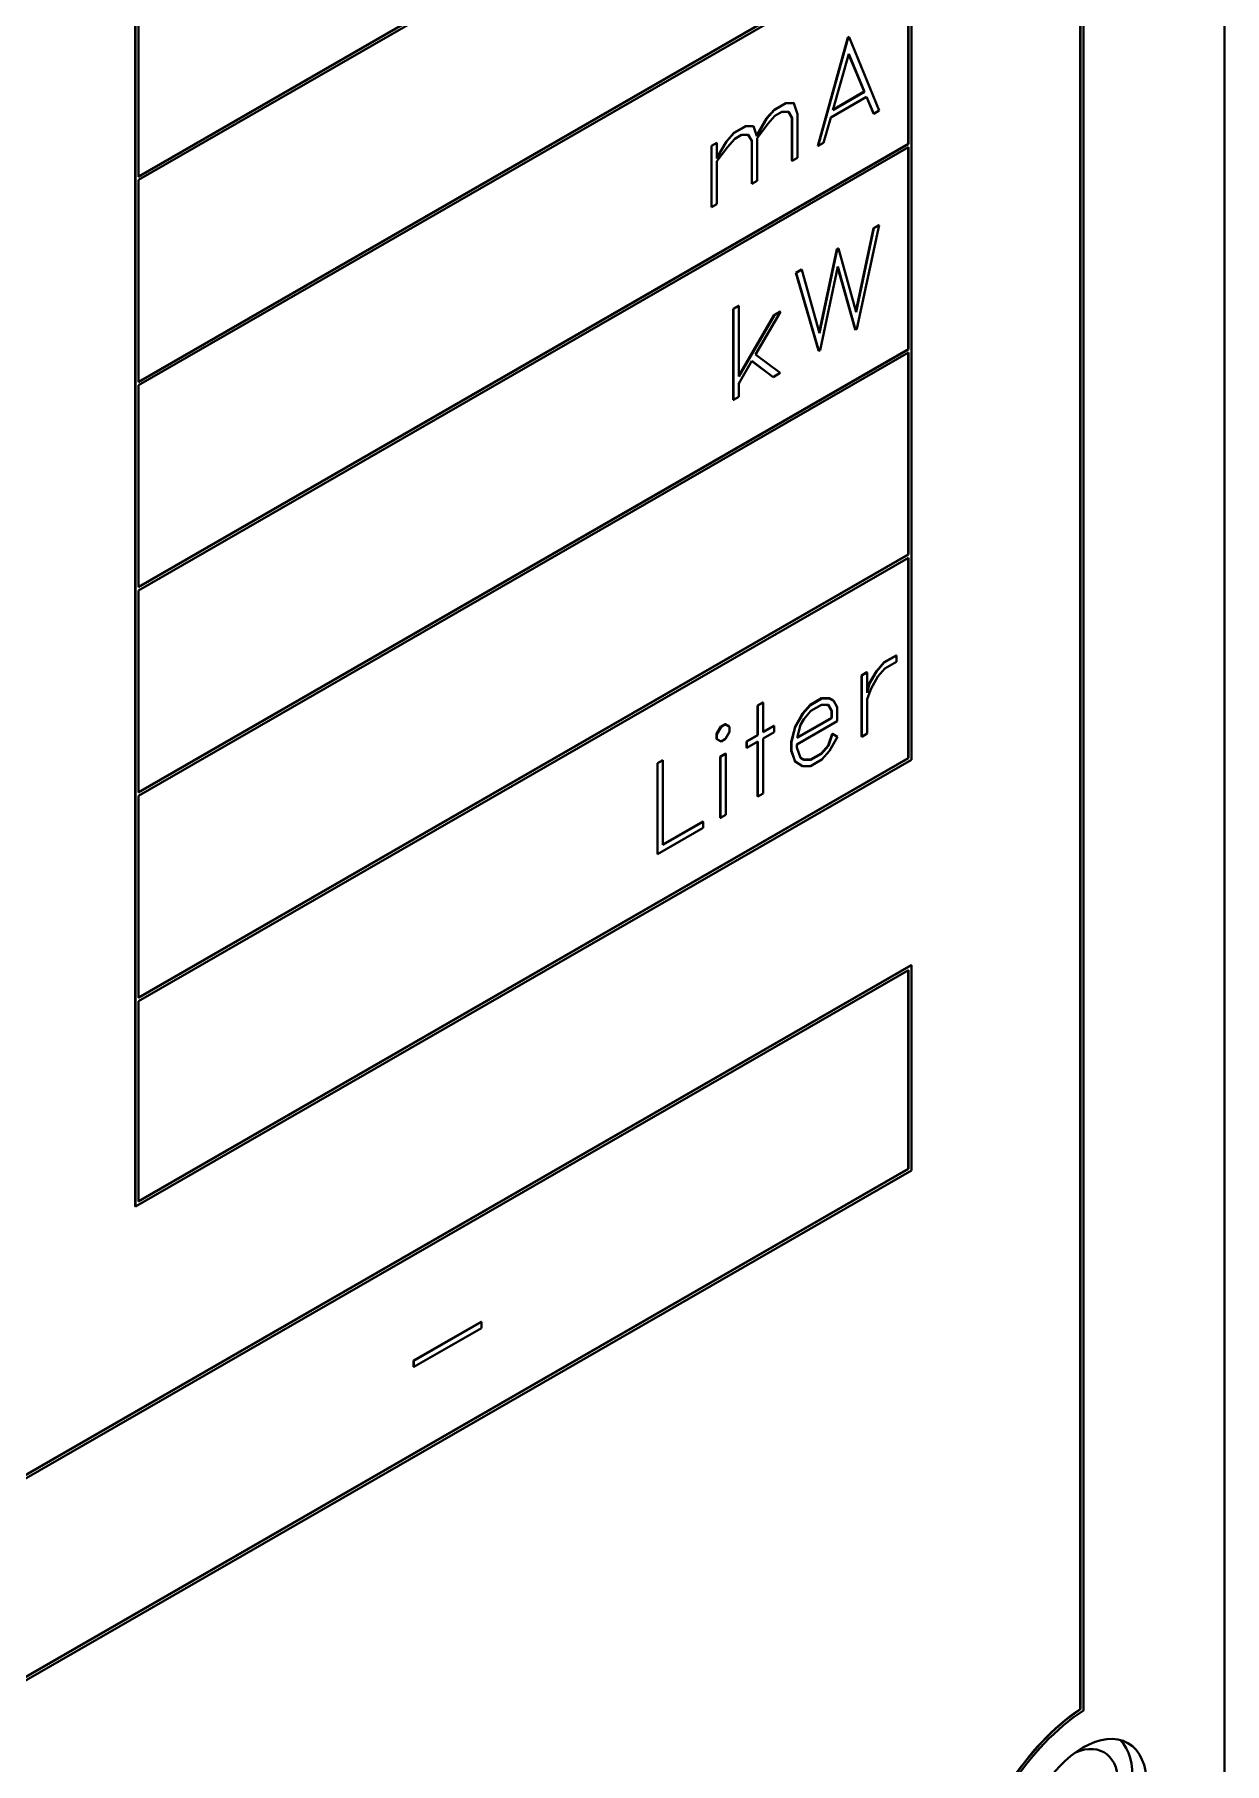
# Model space of a CAD drawing. Header units: millimetres. Extents: x 0 to 5887, y 0 to 4158.
# Drawn here: x 5450.28 to 5465.16, y 3202.75 to 3224.39 of the extents above; entities that cross this region are included whole.
import ezdxf

# ---------------------------------------------------------------- set-up
doc = ezdxf.new("R2010")
doc.units = ezdxf.units.MM
doc.header["$LTSCALE"] = 7
doc.layers.add('가시적인 것(ISO)', color=3, linetype='Continuous', lineweight=40)

msp = doc.modelspace()

# ---------------------------------------------------------------- linework, layer by layer
at = {"layer": '가시적인 것(ISO)'}
for p, q in [((5465.1621, 3250.0556), (5465.1621, 3201.0027)), ((5463.359, 3203.4307), (5463.359, 3245.5472)), ((5463.3626, 3245.5489), (5463.3626, 3203.4286)), ((5463.3979, 3203.411), (5463.3979, 3245.6073)), ((5461.2461, 3215.3103), (5461.2461, 3230.7296)), ((5451.5754, 3222.6152), (5461.2072, 3228.1618)), ((5461.2108, 3228.1598), (5451.5754, 3222.6112)), ((5451.5754, 3222.5703), (5461.2108, 3228.1189)), ((5451.5754, 3220.0453), (5461.2072, 3225.592)), ((5461.2108, 3225.5899), (5451.5754, 3220.0413)), ((5451.5754, 3220.0004), (5461.2108, 3225.549)), ((5461.2072, 3223.0221), (5461.2072, 3225.547)), ((5461.2108, 3225.549), (5461.2108, 3223.02)), ((5451.5365, 3209.7229), (5451.5365, 3225.1423)), ((5451.54, 3225.1403), (5451.54, 3209.7209)), ((5451.5754, 3222.6112), (5451.5754, 3225.1197)), ((5460.0761, 3222.9992), (5460.4523, 3224.3533)), ((5460.0797, 3222.9972), (5460.4558, 3224.3513)), ((5460.4523, 3224.3533), (5460.466, 3224.3612)), ((5460.4523, 3224.3533), (5460.4558, 3224.3513)), ((5460.4558, 3224.3513), (5460.4695, 3224.3592)), ((5460.466, 3224.3612), (5460.4695, 3224.3592)), ((5460.4695, 3224.3592), (5460.8448, 3223.4378)), ((5460.2636, 3223.4449), (5460.4622, 3224.1497)), ((5460.6573, 3223.6756), (5460.4611, 3224.1458)), ((5460.4622, 3224.1497), (5460.6608, 3223.6736)), ((5460.6864, 3223.6111), (5460.2389, 3223.3534)), ((5460.6608, 3223.6736), (5460.2636, 3223.4449)), ((5460.265, 3223.4497), (5460.6573, 3223.6756)), ((5460.6573, 3223.6756), (5460.6608, 3223.6736)), ((5460.7735, 3223.4008), (5460.6843, 3223.6099)), ((5460.777, 3223.3988), (5460.6864, 3223.6111)), ((5459.4355, 3223.3424), (5459.5316, 3223.4517)), ((5459.4391, 3223.3404), (5459.5352, 3223.4497)), ((5459.5316, 3223.4517), (5459.6735, 3223.5334)), ((5459.5316, 3223.4517), (5459.5352, 3223.4497)), ((5459.5352, 3223.4497), (5459.677, 3223.5314)), ((5459.6258, 3223.4246), (5459.5397, 3223.3751)), ((5459.7118, 3223.4244), (5459.6258, 3223.4246)), ((5459.6735, 3223.5334), (5459.7714, 3223.5348)), ((5459.6735, 3223.5334), (5459.677, 3223.5314)), ((5459.677, 3223.5314), (5459.7749, 3223.5327)), ((5459.7522, 3223.3512), (5459.7094, 3223.4244)), ((5459.7557, 3223.3492), (5459.7118, 3223.4244)), ((5459.7714, 3223.5348), (5459.7749, 3223.5327)), ((5459.7749, 3223.5327), (5459.8225, 3223.393)), ((5459.8225, 3223.393), (5459.8225, 3222.8491)), ((5460.7735, 3223.4008), (5460.777, 3223.3988)), ((5460.8448, 3223.4378), (5460.777, 3223.3988)), ((5458.9313, 3223.052), (5459.0264, 3223.1608)), ((5459.0264, 3223.1608), (5459.1692, 3223.243)), ((5459.0264, 3223.1608), (5459.03, 3223.1588)), ((5459.03, 3223.1588), (5459.1727, 3223.241)), ((5459.1692, 3223.243), (5459.268, 3223.2449)), ((5459.1692, 3223.243), (5459.1727, 3223.241)), ((5459.1727, 3223.241), (5459.2716, 3223.2429)), ((5459.268, 3223.2449), (5459.2716, 3223.2429)), ((5459.2716, 3223.2429), (5459.3119, 3223.1201)), ((5459.3101, 3223.1253), (5459.4355, 3223.3424)), ((5459.3119, 3223.1201), (5459.4391, 3223.3404)), ((5459.45, 3223.2716), (5459.3183, 3223.0941)), ((5459.4355, 3223.3424), (5459.4391, 3223.3404)), ((5459.5397, 3223.3751), (5459.45, 3223.2716)), ((5459.7522, 3223.3512), (5459.7557, 3223.3492)), ((5459.7522, 3222.8127), (5459.7522, 3223.3512)), ((5459.7557, 3222.8106), (5459.7557, 3223.3492)), ((5460.2389, 3223.3534), (5460.1483, 3223.0367)), ((5451.5754, 3217.4754), (5461.2072, 3223.0221)), ((5461.2108, 3223.02), (5451.5754, 3217.4714)), ((5451.5754, 3217.4305), (5461.2108, 3222.9791)), ((5458.7437, 3222.998), (5458.8105, 3223.0364)), ((5458.7437, 3222.998), (5458.7472, 3222.9959)), ((5458.7437, 3222.2319), (5458.7437, 3222.998)), ((5458.7472, 3222.9959), (5458.814, 3223.0344)), ((5458.7472, 3222.2299), (5458.7472, 3222.9959)), ((5458.8105, 3223.0364), (5458.814, 3223.0344)), ((5458.814, 3222.8479), (5458.9313, 3223.052)), ((5458.814, 3222.8397), (5458.9348, 3223.05)), ((5458.814, 3223.0344), (5458.814, 3222.8397)), ((5458.9467, 3222.9817), (5458.814, 3222.8037)), ((5458.9313, 3223.052), (5458.9348, 3223.05)), ((5458.9348, 3223.05), (5459.03, 3223.1588)), ((5459.0355, 3223.0847), (5458.9467, 3222.9817)), ((5459.1215, 3223.1342), (5459.0355, 3223.0847)), ((5459.2084, 3223.1346), (5459.1215, 3223.1342)), ((5459.2479, 3223.0609), (5459.2061, 3223.1346)), ((5459.2515, 3223.0588), (5459.2084, 3223.1346)), ((5459.2479, 3223.0609), (5459.2515, 3223.0588)), ((5459.2479, 3222.5223), (5459.2479, 3223.0609)), ((5459.2515, 3222.5202), (5459.2515, 3223.0588)), ((5459.3183, 3223.0941), (5459.3183, 3222.5587)), ((5460.0761, 3222.9992), (5460.0797, 3222.9972)), ((5460.1483, 3223.0367), (5460.0797, 3222.9972)), ((5461.2072, 3223.0221), (5461.2108, 3223.02)), ((5461.2072, 3220.4522), (5461.2072, 3222.9771)), ((5461.2108, 3222.9791), (5461.2108, 3220.4501)), ((5458.814, 3222.8037), (5458.814, 3222.2683)), ((5459.7522, 3222.8127), (5459.7557, 3222.8106)), ((5459.8225, 3222.8491), (5459.7557, 3222.8106)), ((5451.5754, 3220.0413), (5451.5754, 3222.5703)), ((5459.2479, 3222.5223), (5459.2515, 3222.5202)), ((5459.3183, 3222.5587), (5459.2515, 3222.5202)), ((5458.7437, 3222.2319), (5458.7472, 3222.2299)), ((5458.814, 3222.2683), (5458.7472, 3222.2299)), ((5460.5515, 3220.9253), (5460.7717, 3221.9673)), ((5460.5537, 3220.9172), (5460.7752, 3221.9653)), ((5460.8429, 3222.0043), (5460.562, 3220.705)), ((5460.7717, 3221.9673), (5460.8394, 3222.0063)), ((5460.7717, 3221.9673), (5460.7752, 3221.9653)), ((5460.7752, 3221.9653), (5460.8429, 3222.0043)), ((5460.8394, 3222.0063), (5460.8429, 3222.0043)), ((5460.093, 3220.6613), (5460.3132, 3221.7033)), ((5460.0952, 3220.6532), (5460.3167, 3221.7013)), ((5460.3132, 3221.7033), (5460.3296, 3221.7128)), ((5460.3132, 3221.7033), (5460.3167, 3221.7013)), ((5460.3167, 3221.7013), (5460.3332, 3221.7107)), ((5460.3296, 3221.7128), (5460.3332, 3221.7107)), ((5460.3332, 3221.7107), (5460.5537, 3220.9172)), ((5459.8025, 3221.4092), (5459.8711, 3221.4487)), ((5459.806, 3221.4072), (5459.8747, 3221.4467)), ((5459.8711, 3221.4487), (5459.8747, 3221.4467)), ((5459.8747, 3221.4467), (5460.0952, 3220.6532)), ((5460.324, 3221.4886), (5460.1035, 3220.441)), ((5460.542, 3220.6976), (5460.3228, 3221.4825)), ((5460.5455, 3220.6955), (5460.324, 3221.4886)), ((5459.8025, 3221.4092), (5459.806, 3221.4072)), ((5460.0844, 3220.4341), (5459.8025, 3221.4092)), ((5460.0879, 3220.432), (5459.806, 3221.4072)), ((5459.0182, 3220.9576), (5459.085, 3220.996)), ((5459.085, 3220.996), (5459.0886, 3220.994)), ((5459.0182, 3220.9576), (5459.0217, 3220.9555)), ((5459.0182, 3219.8201), (5459.0182, 3220.9576)), ((5459.0217, 3220.9555), (5459.0886, 3220.994)), ((5459.0217, 3219.8181), (5459.0217, 3220.9555)), ((5459.0886, 3220.994), (5459.0886, 3220.1094)), ((5459.0886, 3220.1176), (5459.5289, 3220.8802)), ((5459.0886, 3220.1094), (5459.5324, 3220.8782)), ((5459.6075, 3220.9214), (5459.2972, 3220.3841)), ((5459.5289, 3220.8802), (5459.6039, 3220.9235)), ((5459.5289, 3220.8802), (5459.5324, 3220.8782)), ((5459.5324, 3220.8782), (5459.6075, 3220.9214)), ((5459.6039, 3220.9235), (5459.6075, 3220.9214)), ((5460.542, 3220.6976), (5460.5455, 3220.6955)), ((5460.562, 3220.705), (5460.5455, 3220.6955)), ((5451.5754, 3214.9056), (5461.2072, 3220.4522)), ((5461.2108, 3220.4501), (5451.5754, 3214.9015)), ((5451.5754, 3214.8606), (5461.2108, 3220.4093)), ((5459.2972, 3220.3841), (5459.6056, 3220.1543)), ((5460.0844, 3220.4341), (5460.0879, 3220.432)), ((5460.1035, 3220.441), (5460.0879, 3220.432)), ((5461.2072, 3220.4522), (5461.2108, 3220.4501)), ((5461.2072, 3217.8823), (5461.2072, 3220.4072)), ((5461.2108, 3220.4093), (5461.2108, 3217.8802)), ((5459.2505, 3220.3043), (5459.0886, 3220.0227)), ((5459.5133, 3220.1052), (5459.2503, 3220.3038)), ((5459.5168, 3220.1032), (5459.2505, 3220.3043)), ((5459.6056, 3220.1543), (5459.5168, 3220.1032)), ((5451.5754, 3217.4714), (5451.5754, 3220.0004)), ((5459.0886, 3220.0227), (5459.0886, 3219.8565)), ((5459.5133, 3220.1052), (5459.5168, 3220.1032)), ((5459.0182, 3219.8201), (5459.0217, 3219.8181)), ((5459.0886, 3219.8565), (5459.0217, 3219.8181)), ((5451.5754, 3212.3357), (5461.2072, 3217.8823)), ((5461.2108, 3217.8802), (5451.5754, 3212.3316)), ((5451.5754, 3212.2907), (5461.2108, 3217.8394)), ((5461.2072, 3217.8823), (5461.2108, 3217.8802)), ((5461.2072, 3215.3328), (5461.2072, 3217.8373)), ((5461.2108, 3217.8394), (5461.2108, 3215.3308)), ((5451.5754, 3214.9015), (5451.5754, 3217.4305)), ((5460.8088, 3216.4235), (5460.9039, 3216.5323)), ((5460.8123, 3216.4215), (5460.9075, 3216.5303)), ((5460.913, 3216.4562), (5460.8251, 3216.3538)), ((5460.9039, 3216.5323), (5461.0549, 3216.6193)), ((5460.9039, 3216.5323), (5460.9075, 3216.5303)), ((5460.9075, 3216.5303), (5461.0585, 3216.6172)), ((5461.0585, 3216.54), (5460.913, 3216.4562)), ((5461.0549, 3216.6193), (5461.0585, 3216.6172)), ((5461.0585, 3216.6172), (5461.0585, 3216.54)), ((5460.6212, 3216.3695), (5460.688, 3216.4079)), ((5460.6212, 3216.3695), (5460.6247, 3216.3674)), ((5460.6212, 3215.6034), (5460.6212, 3216.3695)), ((5460.6247, 3216.3674), (5460.6915, 3216.4059)), ((5460.6247, 3215.6014), (5460.6247, 3216.3674)), ((5460.688, 3216.4079), (5460.6915, 3216.4059)), ((5460.6915, 3216.4059), (5460.6915, 3216.1498)), ((5460.6915, 3216.166), (5460.7145, 3216.2582)), ((5460.6915, 3216.1498), (5460.718, 3216.2561)), ((5460.7145, 3216.2582), (5460.8088, 3216.4235)), ((5460.7145, 3216.2582), (5460.718, 3216.2561)), ((5460.718, 3216.2561), (5460.8123, 3216.4215)), ((5460.8251, 3216.3538), (5460.7418, 3216.2032)), ((5460.8088, 3216.4235), (5460.8123, 3216.4215)), ((5459.3216, 3215.9925), (5459.3884, 3216.031)), ((5459.3252, 3215.9905), (5459.392, 3216.0289)), ((5459.3884, 3216.031), (5459.392, 3216.0289)), ((5459.392, 3216.0289), (5459.392, 3215.6575)), ((5459.9796, 3216), (5460.1224, 3216.0822)), ((5459.9832, 3215.998), (5460.1259, 3216.0802)), ((5460.1224, 3216.0822), (5460.2176, 3216.0831)), ((5460.1224, 3216.0822), (5460.1259, 3216.0802)), ((5460.1259, 3216.0802), (5460.2211, 3216.0811)), ((5460.2176, 3216.0831), (5460.267, 3216.0555)), ((5460.2176, 3216.0831), (5460.2211, 3216.0811)), ((5460.2211, 3216.0811), (5460.2705, 3216.0534)), ((5460.267, 3216.0555), (5460.2705, 3216.0534)), ((5460.2705, 3216.0534), (5460.3172, 3215.9692)), ((5460.7418, 3216.2032), (5460.6915, 3216.0726)), ((5460.6915, 3216.0726), (5460.6915, 3215.6398)), ((5459.3216, 3215.9925), (5459.3252, 3215.9905)), ((5459.3216, 3215.6211), (5459.3216, 3215.9925)), ((5459.3252, 3215.6191), (5459.3252, 3215.9905)), ((5459.7902, 3215.7259), (5459.8844, 3215.8913)), ((5459.7937, 3215.7238), (5459.888, 3215.8892)), ((5460.2513, 3215.835), (5459.8175, 3215.5852)), ((5459.8187, 3215.5899), (5460.2478, 3215.837)), ((5459.8578, 3215.7491), (5459.9008, 3215.8215)), ((5459.8844, 3215.8913), (5459.9796, 3216)), ((5459.8844, 3215.8913), (5459.888, 3215.8892)), ((5459.888, 3215.8892), (5459.9832, 3215.998)), ((5459.9008, 3215.8215), (5459.9887, 3215.9239)), ((5459.9796, 3216), (5459.9832, 3215.998)), ((5459.9887, 3215.9239), (5460.1213, 3216.0003)), ((5460.1213, 3216.0003), (5460.2074, 3216.0001)), ((5460.2478, 3215.928), (5460.205, 3216.0001)), ((5460.2074, 3216.0001), (5460.2513, 3215.926)), ((5460.2478, 3215.837), (5460.2478, 3215.928)), ((5460.2478, 3215.928), (5460.2513, 3215.926)), ((5460.2478, 3215.837), (5460.2513, 3215.835)), ((5460.2513, 3215.926), (5460.2513, 3215.835)), ((5460.3172, 3215.9692), (5460.3172, 3215.7957)), ((5458.8091, 3215.6371), (5458.8622, 3215.7279)), ((5458.8091, 3215.6371), (5458.8127, 3215.635)), ((5458.8091, 3215.5746), (5458.8091, 3215.6371)), ((5458.8127, 3215.635), (5458.8657, 3215.7259)), ((5458.8127, 3215.5726), (5458.8127, 3215.635)), ((5458.8622, 3215.7279), (5458.9153, 3215.7585)), ((5458.8622, 3215.7279), (5458.8657, 3215.7259)), ((5458.8657, 3215.7259), (5458.9188, 3215.7565)), ((5458.9153, 3215.7585), (5458.9684, 3215.7288)), ((5458.9153, 3215.7585), (5458.9188, 3215.7565)), ((5458.9188, 3215.7565), (5458.9719, 3215.7267)), ((5458.9719, 3215.6643), (5458.9188, 3215.5734)), ((5458.9684, 3215.7288), (5458.9719, 3215.7267)), ((5458.9719, 3215.7267), (5458.9719, 3215.6643)), ((5459.1843, 3215.5421), (5459.3216, 3215.6211)), ((5459.1879, 3215.54), (5459.3252, 3215.6191)), ((5459.3216, 3215.6211), (5459.3252, 3215.6191)), ((5459.392, 3215.6616), (5459.5257, 3215.7386)), ((5459.392, 3215.6575), (5459.5292, 3215.7366)), ((5459.5292, 3215.6594), (5459.392, 3215.5803)), ((5459.5257, 3215.7386), (5459.5292, 3215.7366)), ((5459.5292, 3215.7366), (5459.5292, 3215.6594)), ((5459.7426, 3215.5355), (5459.7902, 3215.7259)), ((5459.7461, 3215.5335), (5459.7937, 3215.7238)), ((5459.7902, 3215.7259), (5459.7937, 3215.7238)), ((5460.3172, 3215.7957), (5459.8129, 3215.5053)), ((5459.8175, 3215.5852), (5459.8578, 3215.7491)), ((5460.2038, 3215.4911), (5460.2551, 3215.6381)), ((5460.2074, 3215.4891), (5460.2586, 3215.636)), ((5460.3209, 3215.5978), (5460.2211, 3215.424)), ((5460.2551, 3215.6381), (5460.2586, 3215.636)), ((5460.2586, 3215.636), (5460.3209, 3215.5978)), ((5460.6212, 3215.6034), (5460.6247, 3215.6014)), ((5460.6915, 3215.6398), (5460.6247, 3215.6014)), ((5458.8091, 3215.5746), (5458.8127, 3215.5726)), ((5458.8657, 3215.5429), (5458.8127, 3215.5726)), ((5458.8549, 3215.3523), (5458.9217, 3215.3908)), ((5458.8584, 3215.3503), (5458.9252, 3215.3888)), ((5458.9188, 3215.5734), (5458.8657, 3215.5429)), ((5458.9217, 3215.3908), (5458.9252, 3215.3888)), ((5458.9252, 3215.3888), (5458.9252, 3214.6227)), ((5459.1843, 3215.5421), (5459.1879, 3215.54)), ((5459.1843, 3215.4648), (5459.1843, 3215.5421)), ((5459.1843, 3215.4648), (5459.1879, 3215.4628)), ((5459.3252, 3215.5418), (5459.1879, 3215.4628)), ((5459.1879, 3215.4628), (5459.1879, 3215.54)), ((5459.3216, 3214.855), (5459.3216, 3215.5398)), ((5459.3252, 3214.853), (5459.3252, 3215.5418)), ((5459.392, 3215.5803), (5459.392, 3214.8915)), ((5459.7426, 3215.5355), (5459.7461, 3215.5335)), ((5459.7426, 3215.4255), (5459.7426, 3215.5355)), ((5459.7426, 3215.4255), (5459.7461, 3215.4234)), ((5459.7902, 3215.2899), (5459.7426, 3215.4255)), ((5459.7461, 3215.4234), (5459.7461, 3215.5335)), ((5459.7937, 3215.2879), (5459.7461, 3215.4234)), ((5459.8129, 3215.5053), (5459.8129, 3215.4662)), ((5459.8129, 3215.4662), (5459.8578, 3215.3375)), ((5459.9851, 3215.3144), (5460.1178, 3215.3908)), ((5459.9887, 3215.3123), (5460.1213, 3215.3888)), ((5460.1178, 3215.3908), (5460.2038, 3215.4911)), ((5460.1178, 3215.3908), (5460.1213, 3215.3888)), ((5460.1213, 3215.3888), (5460.2074, 3215.4891)), ((5460.2211, 3215.424), (5460.1259, 3215.3141)), ((5460.2038, 3215.4911), (5460.2074, 3215.4891)), ((5451.54, 3209.7209), (5461.2461, 3215.3103)), ((5451.5754, 3209.7862), (5461.2072, 3215.3328)), ((5461.2108, 3215.3308), (5451.5754, 3209.7821)), ((5458.0678, 3215.2705), (5458.1346, 3215.309)), ((5458.0678, 3215.2705), (5458.0714, 3215.2685)), ((5458.0678, 3214.133), (5458.0678, 3215.2705)), ((5458.0714, 3215.2685), (5458.1382, 3215.3069)), ((5458.0714, 3214.131), (5458.0714, 3215.2685)), ((5458.1346, 3215.309), (5458.1382, 3215.3069)), ((5458.1382, 3215.3069), (5458.1382, 3214.2467)), ((5458.8549, 3215.3523), (5458.8584, 3215.3503)), ((5458.8549, 3214.5863), (5458.8549, 3215.3523)), ((5458.8584, 3214.5842), (5458.8584, 3215.3503)), ((5459.7902, 3215.2899), (5459.7937, 3215.2879)), ((5459.8844, 3215.2342), (5459.7902, 3215.2899)), ((5459.888, 3215.2321), (5459.7937, 3215.2879)), ((5459.8578, 3215.3376), (5459.8973, 3215.3156)), ((5459.8578, 3215.3375), (5459.9008, 3215.3136)), ((5459.8844, 3215.2342), (5459.888, 3215.2321)), ((5459.9832, 3215.2319), (5459.888, 3215.2321)), ((5459.8973, 3215.3156), (5459.9851, 3215.3144)), ((5459.8973, 3215.3156), (5459.9008, 3215.3136)), ((5459.9008, 3215.3136), (5459.9887, 3215.3123)), ((5460.1259, 3215.3141), (5459.9832, 3215.2319)), ((5459.9851, 3215.3144), (5459.9887, 3215.3123)), ((5461.2072, 3215.3328), (5461.2108, 3215.3308)), ((5451.5754, 3212.3316), (5451.5754, 3214.8606)), ((5459.3216, 3214.855), (5459.3252, 3214.853)), ((5459.392, 3214.8915), (5459.3252, 3214.853)), ((5458.1382, 3214.2508), (5458.6389, 3214.5391)), ((5458.1382, 3214.2467), (5458.6424, 3214.5371)), ((5458.6389, 3214.5391), (5458.6424, 3214.5371)), ((5458.6424, 3214.5371), (5458.6424, 3214.4599)), ((5458.8549, 3214.5863), (5458.8584, 3214.5842)), ((5458.9252, 3214.6227), (5458.8584, 3214.5842)), ((5458.6424, 3214.4599), (5458.0714, 3214.131)), ((5458.0678, 3214.133), (5458.0714, 3214.131)), ((5437.2771, 3198.9416), (5461.2426, 3212.7424)), ((5461.2461, 3212.7404), (5437.2806, 3198.9395)), ((5437.316, 3198.919), (5461.2108, 3212.6791)), ((5461.2072, 3210.193), (5461.2072, 3212.6771)), ((5461.2108, 3212.6791), (5461.2108, 3210.191)), ((5461.2426, 3212.7424), (5461.2461, 3212.7404)), ((5461.2461, 3210.1705), (5461.2461, 3212.7404)), ((5451.5754, 3209.7821), (5451.5754, 3212.2907)), ((5437.316, 3196.435), (5461.2072, 3210.193)), ((5461.2108, 3210.191), (5437.316, 3196.4309)), ((5461.2072, 3210.193), (5461.2108, 3210.191)), ((5437.2806, 3196.3696), (5461.2461, 3210.1705)), ((5451.5365, 3209.7229), (5451.54, 3209.7209)), ((5455.0191, 3207.7921), (5455.8648, 3208.279)), ((5455.0227, 3207.79), (5455.8683, 3208.277)), ((5455.8648, 3208.279), (5455.8683, 3208.277)), ((5455.8683, 3208.277), (5455.8683, 3208.1998)), ((5455.8683, 3208.1998), (5455.0227, 3207.7128)), ((5455.0191, 3207.7921), (5455.0227, 3207.79)), ((5455.0191, 3207.7148), (5455.0191, 3207.7921)), ((5455.0191, 3207.7148), (5455.0227, 3207.7128)), ((5455.0227, 3207.7128), (5455.0227, 3207.79)), ((5463.359, 3203.4307), (5463.3626, 3203.4286))]:
    msp.add_line(p, q, dxfattribs=at)
for centre, major_axis, start_param, end_param in [((5463.4904, 3201.6751), (1.1216, 1.9477), 0.8662081, 2.1070361), ((5463.4939, 3201.6731), (-1.1216, -1.9477), 4.0078008, 5.2486288), ((5463.4939, 3201.6731), (1.0966, 1.9043), 0.8452807, 2.1247214), ((5463.2176, 3202.1304), (-0.5614, -0.9749), 0.157482, 2.9841107), ((5463.2176, 3202.1304), (0.4367, 0.7583), 2.4880004, 6.9367776)]:
    msp.add_ellipse(centre, major_axis=major_axis, ratio=0.5780931, start_param=start_param, end_param=end_param, dxfattribs=at)
msp.add_ellipse((5463.3944, 3202.0286), major_axis=(0.5614, 0.9749), ratio=0.5780931, dxfattribs=at)

doc.saveas('drawing.dxf')
